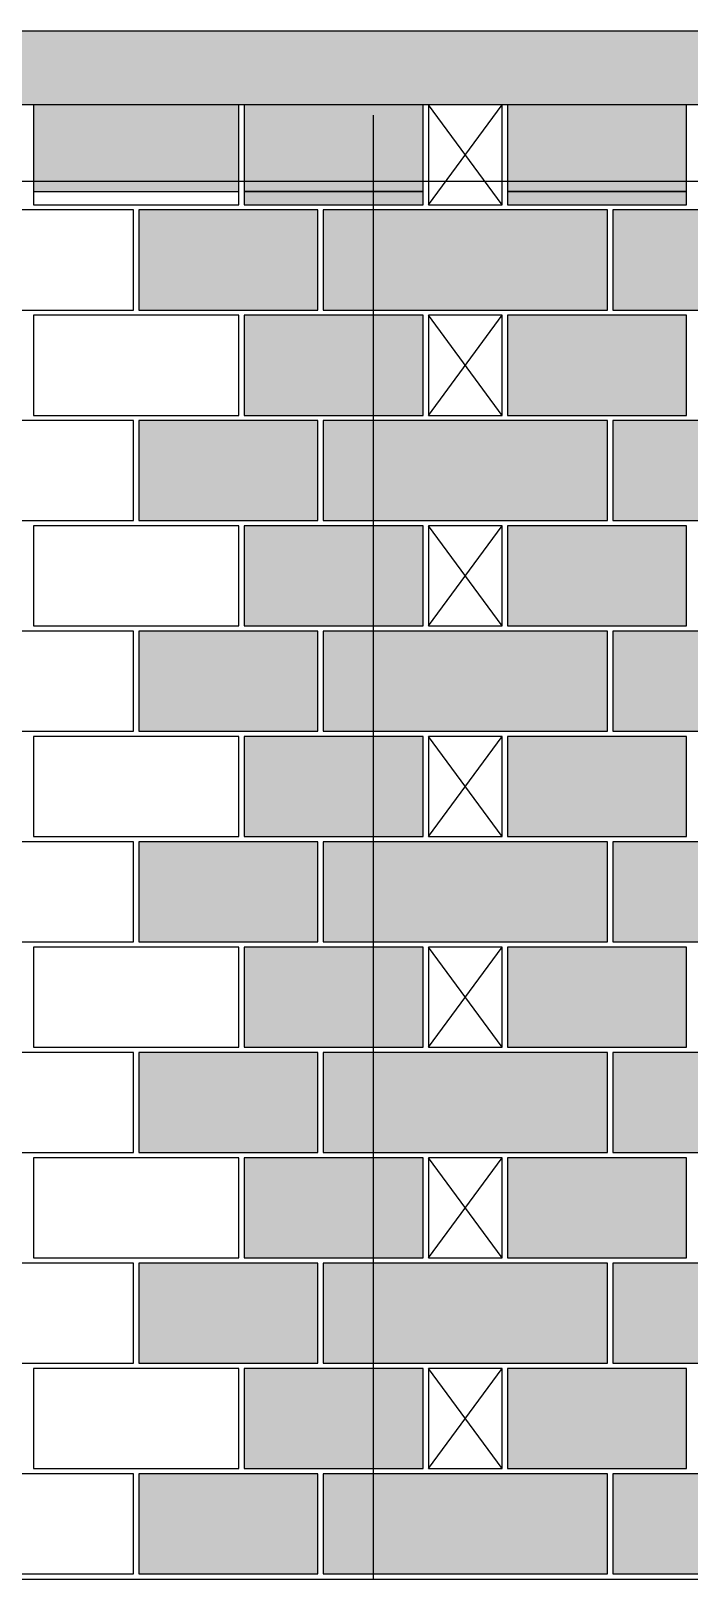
# Model space of a CAD drawing. Extents: x -1.9 to 86, y -1.6 to 60.9.
# Drawn here: x 16.45 to 18.95, y 29.44 to 35.32 of the extents above; entities that cross this region are included whole.
import ezdxf

# ---------------------------------------------------------------- set-up
doc = ezdxf.new("R2010")
doc.units = 0
doc.header["$MEASUREMENT"] = 0
for name, color, linetype in [('PENA_01', 1, 'CONTINUOUS'), ('PENA_02', 2, 'CONTINUOUS'), ('PENA_03', 3, 'CONTINUOUS'), ('PENA_05', 5, 'CONTINUOUS'), ('PENA_09', 254, 'CONTINUOUS'), ('PENA_11', 252, 'CONTINUOUS'), ('PENA_19', 240, 'CONTINUOUS'), ('PENA_21', 100, 'CONTINUOUS')]:
    doc.layers.add(name, color=color, linetype=linetype)

msp = doc.modelspace()

# ---------------------------------------------------------------- linework, layer by layer
at = {"layer": 'PENA_01', "linetype": 'Continuous'}
for p, q in [((16.4574, 34.7075), (17.2374, 34.7075)), ((17.2574, 34.7075), (17.9374, 34.7075)), ((18.2574, 34.7075), (18.9374, 34.7075))]:
    msp.add_line(p, q, dxfattribs=at)
at = {"layer": 'PENA_02', "linetype": 'Continuous'}
for p, q in [((18.2374, 35.0375), (17.9574, 35.0375)), ((17.9574, 35.0375), (17.9574, 34.6575)), ((18.2374, 34.6575), (18.2374, 35.0375)), ((17.9574, 34.6575), (18.2374, 34.6575)), ((18.2374, 34.2375), (17.9574, 34.2375)), ((17.9574, 34.2375), (17.9574, 33.8575)), ((18.2374, 33.8575), (18.2374, 34.2375)), ((17.9574, 33.8575), (18.2374, 33.8575)), ((18.2374, 33.4375), (17.9574, 33.4375)), ((17.9574, 33.4375), (17.9574, 33.0575)), ((18.2374, 33.0575), (18.2374, 33.4375)), ((17.9574, 33.0575), (18.2374, 33.0575)), ((18.2374, 32.6375), (17.9574, 32.6375)), ((17.9574, 32.6375), (17.9574, 32.2575)), ((18.2374, 32.2575), (18.2374, 32.6375)), ((17.9574, 32.2575), (18.2374, 32.2575)), ((18.2374, 31.8375), (17.9574, 31.8375)), ((17.9574, 31.8375), (17.9574, 31.4575)), ((18.2374, 31.4575), (18.2374, 31.8375)), ((17.9574, 31.4575), (18.2374, 31.4575)), ((18.2374, 31.0375), (17.9574, 31.0375)), ((17.9574, 31.0375), (17.9574, 30.6575)), ((18.2374, 30.6575), (18.2374, 31.0375)), ((17.9574, 30.6575), (18.2374, 30.6575)), ((18.2374, 30.2375), (17.9574, 30.2375)), ((17.9574, 30.2375), (17.9574, 29.8575)), ((18.2374, 29.8575), (18.2374, 30.2375)), ((17.9574, 29.8575), (18.2374, 29.8575)), ((8.2574, 29.4375), (31.2374, 29.4375))]:
    msp.add_line(p, q, dxfattribs=at)
for points in [[(8.2574, 35.3175), (31.2374, 35.3175), (31.2374, 35.0375), (21.5374, 35.0375), (21.5374, 33.8575), (21.2574, 33.8575), (21.2574, 35.0375), (8.2574, 35.0375), (8.2574, 35.3175)], [(16.4574, 34.6575), (17.2374, 34.6575), (17.2374, 35.0375), (16.4574, 35.0375), (16.4574, 34.6575)], [(17.2574, 34.6575), (17.9374, 34.6575), (17.9374, 35.0375), (17.2574, 35.0375), (17.2574, 34.6575)], [(18.2574, 34.6575), (18.9374, 34.6575), (18.9374, 35.0375), (18.2574, 35.0375), (18.2574, 34.6575)], [(16.0574, 34.2575), (16.8374, 34.2575), (16.8374, 34.6375), (16.0574, 34.6375), (16.0574, 34.2575)], [(16.8574, 34.2575), (17.5374, 34.2575), (17.5374, 34.6375), (16.8574, 34.6375), (16.8574, 34.2575)], [(17.5574, 34.2575), (18.6374, 34.2575), (18.6374, 34.6375), (17.5574, 34.6375), (17.5574, 34.2575)], [(18.6574, 34.2575), (19.3374, 34.2575), (19.3374, 34.6375), (18.6574, 34.6375), (18.6574, 34.2575)], [(16.4574, 33.8575), (17.2374, 33.8575), (17.2374, 34.2375), (16.4574, 34.2375), (16.4574, 33.8575)], [(17.2574, 33.8575), (17.9374, 33.8575), (17.9374, 34.2375), (17.2574, 34.2375), (17.2574, 33.8575)], [(18.2574, 33.8575), (18.9374, 33.8575), (18.9374, 34.2375), (18.2574, 34.2375), (18.2574, 33.8575)], [(16.0574, 33.4575), (16.8374, 33.4575), (16.8374, 33.8375), (16.0574, 33.8375), (16.0574, 33.4575)], [(16.8574, 33.4575), (17.5374, 33.4575), (17.5374, 33.8375), (16.8574, 33.8375), (16.8574, 33.4575)], [(17.5574, 33.4575), (18.6374, 33.4575), (18.6374, 33.8375), (17.5574, 33.8375), (17.5574, 33.4575)], [(18.6574, 33.4575), (19.3374, 33.4575), (19.3374, 33.8375), (18.6574, 33.8375), (18.6574, 33.4575)], [(16.4574, 33.0575), (17.2374, 33.0575), (17.2374, 33.4375), (16.4574, 33.4375), (16.4574, 33.0575)], [(17.2574, 33.0575), (17.9374, 33.0575), (17.9374, 33.4375), (17.2574, 33.4375), (17.2574, 33.0575)], [(18.2574, 33.0575), (18.9374, 33.0575), (18.9374, 33.4375), (18.2574, 33.4375), (18.2574, 33.0575)], [(16.0574, 32.6575), (16.8374, 32.6575), (16.8374, 33.0375), (16.0574, 33.0375), (16.0574, 32.6575)], [(16.8574, 32.6575), (17.5374, 32.6575), (17.5374, 33.0375), (16.8574, 33.0375), (16.8574, 32.6575)], [(17.5574, 32.6575), (18.6374, 32.6575), (18.6374, 33.0375), (17.5574, 33.0375), (17.5574, 32.6575)], [(18.6574, 32.6575), (19.3374, 32.6575), (19.3374, 33.0375), (18.6574, 33.0375), (18.6574, 32.6575)], [(16.4574, 32.2575), (17.2374, 32.2575), (17.2374, 32.6375), (16.4574, 32.6375), (16.4574, 32.2575)], [(17.2574, 32.2575), (17.9374, 32.2575), (17.9374, 32.6375), (17.2574, 32.6375), (17.2574, 32.2575)], [(18.2574, 32.2575), (18.9374, 32.2575), (18.9374, 32.6375), (18.2574, 32.6375), (18.2574, 32.2575)], [(16.0574, 31.8575), (16.8374, 31.8575), (16.8374, 32.2375), (16.0574, 32.2375), (16.0574, 31.8575)], [(16.8574, 31.8575), (17.5374, 31.8575), (17.5374, 32.2375), (16.8574, 32.2375), (16.8574, 31.8575)], [(17.5574, 31.8575), (18.6374, 31.8575), (18.6374, 32.2375), (17.5574, 32.2375), (17.5574, 31.8575)], [(18.6574, 31.8575), (19.3374, 31.8575), (19.3374, 32.2375), (18.6574, 32.2375), (18.6574, 31.8575)], [(16.4574, 31.4575), (17.2374, 31.4575), (17.2374, 31.8375), (16.4574, 31.8375), (16.4574, 31.4575)], [(17.2574, 31.4575), (17.9374, 31.4575), (17.9374, 31.8375), (17.2574, 31.8375), (17.2574, 31.4575)], [(18.2574, 31.4575), (18.9374, 31.4575), (18.9374, 31.8375), (18.2574, 31.8375), (18.2574, 31.4575)], [(16.0574, 31.0575), (16.8374, 31.0575), (16.8374, 31.4375), (16.0574, 31.4375), (16.0574, 31.0575)], [(16.8574, 31.0575), (17.5374, 31.0575), (17.5374, 31.4375), (16.8574, 31.4375), (16.8574, 31.0575)], [(17.5574, 31.0575), (18.6374, 31.0575), (18.6374, 31.4375), (17.5574, 31.4375), (17.5574, 31.0575)], [(18.6574, 31.0575), (19.3374, 31.0575), (19.3374, 31.4375), (18.6574, 31.4375), (18.6574, 31.0575)], [(16.4574, 30.6575), (17.2374, 30.6575), (17.2374, 31.0375), (16.4574, 31.0375), (16.4574, 30.6575)], [(17.2574, 30.6575), (17.9374, 30.6575), (17.9374, 31.0375), (17.2574, 31.0375), (17.2574, 30.6575)], [(18.2574, 30.6575), (18.9374, 30.6575), (18.9374, 31.0375), (18.2574, 31.0375), (18.2574, 30.6575)], [(16.0574, 30.2575), (16.8374, 30.2575), (16.8374, 30.6375), (16.0574, 30.6375), (16.0574, 30.2575)], [(16.8574, 30.2575), (17.5374, 30.2575), (17.5374, 30.6375), (16.8574, 30.6375), (16.8574, 30.2575)], [(17.5574, 30.2575), (18.6374, 30.2575), (18.6374, 30.6375), (17.5574, 30.6375), (17.5574, 30.2575)], [(18.6574, 30.2575), (19.3374, 30.2575), (19.3374, 30.6375), (18.6574, 30.6375), (18.6574, 30.2575)], [(16.4574, 29.8575), (17.2374, 29.8575), (17.2374, 30.2375), (16.4574, 30.2375), (16.4574, 29.8575)], [(17.2574, 29.8575), (17.9374, 29.8575), (17.9374, 30.2375), (17.2574, 30.2375), (17.2574, 29.8575)], [(18.2574, 29.8575), (18.9374, 29.8575), (18.9374, 30.2375), (18.2574, 30.2375), (18.2574, 29.8575)], [(16.0574, 29.4575), (16.8374, 29.4575), (16.8374, 29.8375), (16.0574, 29.8375), (16.0574, 29.4575)], [(16.8574, 29.4575), (17.5374, 29.4575), (17.5374, 29.8375), (16.8574, 29.8375), (16.8574, 29.4575)], [(17.5574, 29.4575), (18.6374, 29.4575), (18.6374, 29.8375), (17.5574, 29.8375), (17.5574, 29.4575)], [(18.6574, 29.4575), (19.3374, 29.4575), (19.3374, 29.8375), (18.6574, 29.8375), (18.6574, 29.4575)]]:
    msp.add_lwpolyline(points, dxfattribs=at)
at = {"layer": 'PENA_03', "linetype": 'Continuous'}
for p, q in [((17.9574, 34.6575), (18.2374, 35.0375)), ((18.2374, 34.6575), (17.9574, 35.0375)), ((17.9574, 33.8575), (18.2374, 34.2375)), ((18.2374, 33.8575), (17.9574, 34.2375)), ((17.9574, 33.0575), (18.2374, 33.4375)), ((18.2374, 33.0575), (17.9574, 33.4375)), ((17.9574, 32.2575), (18.2374, 32.6375)), ((18.2374, 32.2575), (17.9574, 32.6375)), ((17.9574, 31.4575), (18.2374, 31.8375)), ((18.2374, 31.4575), (17.9574, 31.8375)), ((17.9574, 30.6575), (18.2374, 31.0375)), ((18.2374, 30.6575), (17.9574, 31.0375)), ((17.9574, 29.8575), (18.2374, 30.2375)), ((18.2374, 29.8575), (17.9574, 30.2375))]:
    msp.add_line(p, q, dxfattribs=at)
at = {"layer": 'PENA_05', "linetype": 'Continuous'}
msp.add_line((8.3574, 34.7473), (20.1474, 34.7476), dxfattribs=at)
msp.add_lwpolyline([(17.7474, 34.9975), (17.7474, 29.4375)], dxfattribs=at)
at = {"layer": 'PENA_09', "linetype": 'Continuous'}
for points in [[(16.4574, 34.7075), (17.2374, 34.7075), (17.2374, 35.0375), (16.4574, 35.0375), (16.4574, 34.7075)], [(17.2574, 34.7075), (17.9374, 34.7075), (17.9374, 35.0375), (17.2574, 35.0375), (17.2574, 34.7075)], [(18.2574, 34.7075), (18.9374, 34.7075), (18.9374, 35.0375), (18.2574, 35.0375), (18.2574, 34.7075)]]:
    msp.add_lwpolyline(points, dxfattribs=at)
for points in [[(16.4574, 34.7075), (17.2374, 34.7075), (17.2374, 35.0375)], [(16.4574, 34.7075), (17.2374, 35.0375), (16.4574, 35.0375)], [(16.4574, 34.7075), (16.4574, 35.0375), (16.4574, 34.7075)], [(17.2574, 34.7075), (17.9374, 34.7075), (17.9374, 35.0375)], [(17.2574, 34.7075), (17.9374, 35.0375), (17.2574, 35.0375)], [(17.2574, 34.7075), (17.2574, 35.0375), (17.2574, 34.7075)], [(18.2574, 34.7075), (18.9374, 34.7075), (18.9374, 35.0375)], [(18.2574, 34.7075), (18.9374, 35.0375), (18.2574, 35.0375)], [(18.2574, 34.7075), (18.2574, 35.0375), (18.2574, 34.7075)]]:
    msp.add_solid(points, dxfattribs=at)
at = {"layer": 'PENA_11', "linetype": 'Continuous'}
for points in [[(21.2574, 35.0375), (8.2574, 35.0375), (8.2574, 35.3175)], [(21.2574, 35.0375), (8.2574, 35.3175), (31.2374, 35.3175)]]:
    msp.add_solid(points, dxfattribs=at)
at = {"layer": 'PENA_19', "linetype": 'Continuous'}
for points in [[(17.5574, 34.2575), (18.6374, 34.2575), (18.6374, 34.6375), (17.5574, 34.6375), (17.5574, 34.2575)], [(17.5574, 33.4575), (18.6374, 33.4575), (18.6374, 33.8375), (17.5574, 33.8375), (17.5574, 33.4575)], [(17.5574, 32.6575), (18.6374, 32.6575), (18.6374, 33.0375), (17.5574, 33.0375), (17.5574, 32.6575)], [(17.5574, 31.8575), (18.6374, 31.8575), (18.6374, 32.2375), (17.5574, 32.2375), (17.5574, 31.8575)], [(17.5574, 31.0575), (18.6374, 31.0575), (18.6374, 31.4375), (17.5574, 31.4375), (17.5574, 31.0575)], [(17.5574, 30.2575), (18.6374, 30.2575), (18.6374, 30.6375), (17.5574, 30.6375), (17.5574, 30.2575)], [(17.5574, 29.4575), (18.6374, 29.4575), (18.6374, 29.8375), (17.5574, 29.8375), (17.5574, 29.4575)]]:
    msp.add_lwpolyline(points, dxfattribs=at)
for points in [[(17.5574, 34.2575), (18.6374, 34.2575), (18.6374, 34.6375)], [(17.5574, 34.2575), (18.6374, 34.6375), (17.5574, 34.6375)], [(17.5574, 34.2575), (17.5574, 34.6375), (17.5574, 34.2575)], [(17.5574, 33.4575), (18.6374, 33.4575), (18.6374, 33.8375)], [(17.5574, 33.4575), (18.6374, 33.8375), (17.5574, 33.8375)], [(17.5574, 33.4575), (17.5574, 33.8375), (17.5574, 33.4575)], [(17.5574, 32.6575), (18.6374, 32.6575), (18.6374, 33.0375)], [(17.5574, 32.6575), (18.6374, 33.0375), (17.5574, 33.0375)], [(17.5574, 32.6575), (17.5574, 33.0375), (17.5574, 32.6575)], [(17.5574, 31.8575), (18.6374, 31.8575), (18.6374, 32.2375)], [(17.5574, 31.8575), (18.6374, 32.2375), (17.5574, 32.2375)], [(17.5574, 31.8575), (17.5574, 32.2375), (17.5574, 31.8575)], [(17.5574, 31.0575), (18.6374, 31.0575), (18.6374, 31.4375)], [(17.5574, 31.0575), (18.6374, 31.4375), (17.5574, 31.4375)], [(17.5574, 31.0575), (17.5574, 31.4375), (17.5574, 31.0575)], [(17.5574, 30.2575), (18.6374, 30.2575), (18.6374, 30.6375)], [(17.5574, 30.2575), (18.6374, 30.6375), (17.5574, 30.6375)], [(17.5574, 30.2575), (17.5574, 30.6375), (17.5574, 30.2575)], [(17.5574, 29.4575), (18.6374, 29.4575), (18.6374, 29.8375)], [(17.5574, 29.4575), (18.6374, 29.8375), (17.5574, 29.8375)], [(17.5574, 29.4575), (17.5574, 29.8375), (17.5574, 29.4575)]]:
    msp.add_solid(points, dxfattribs=at)
at = {"layer": 'PENA_21', "linetype": 'Continuous'}
for points in [[(17.2574, 34.6575), (17.9374, 34.6575), (17.9374, 34.7075), (17.2574, 34.7075), (17.2574, 34.6575)], [(18.2574, 34.6575), (18.9374, 34.6575), (18.9374, 34.7075), (18.2574, 34.7075), (18.2574, 34.6575)], [(16.8574, 34.2575), (17.5374, 34.2575), (17.5374, 34.6375), (16.8574, 34.6375), (16.8574, 34.2575)], [(18.6574, 34.2575), (19.3374, 34.2575), (19.3374, 34.6375), (18.6574, 34.6375), (18.6574, 34.2575)], [(17.2574, 33.8575), (17.9374, 33.8575), (17.9374, 34.2375), (17.2574, 34.2375), (17.2574, 33.8575)], [(18.2574, 33.8575), (18.9374, 33.8575), (18.9374, 34.2375), (18.2574, 34.2375), (18.2574, 33.8575)], [(16.8574, 33.4575), (17.5374, 33.4575), (17.5374, 33.8375), (16.8574, 33.8375), (16.8574, 33.4575)], [(18.6574, 33.4575), (19.3374, 33.4575), (19.3374, 33.8375), (18.6574, 33.8375), (18.6574, 33.4575)], [(17.2574, 33.0575), (17.9374, 33.0575), (17.9374, 33.4375), (17.2574, 33.4375), (17.2574, 33.0575)], [(18.2574, 33.0575), (18.9374, 33.0575), (18.9374, 33.4375), (18.2574, 33.4375), (18.2574, 33.0575)], [(16.8574, 32.6575), (17.5374, 32.6575), (17.5374, 33.0375), (16.8574, 33.0375), (16.8574, 32.6575)], [(18.6574, 32.6575), (19.3374, 32.6575), (19.3374, 33.0375), (18.6574, 33.0375), (18.6574, 32.6575)], [(17.2574, 32.2575), (17.9374, 32.2575), (17.9374, 32.6375), (17.2574, 32.6375), (17.2574, 32.2575)], [(18.2574, 32.2575), (18.9374, 32.2575), (18.9374, 32.6375), (18.2574, 32.6375), (18.2574, 32.2575)], [(16.8574, 31.8575), (17.5374, 31.8575), (17.5374, 32.2375), (16.8574, 32.2375), (16.8574, 31.8575)], [(18.6574, 31.8575), (19.3374, 31.8575), (19.3374, 32.2375), (18.6574, 32.2375), (18.6574, 31.8575)], [(17.2574, 31.4575), (17.9374, 31.4575), (17.9374, 31.8375), (17.2574, 31.8375), (17.2574, 31.4575)], [(18.2574, 31.4575), (18.9374, 31.4575), (18.9374, 31.8375), (18.2574, 31.8375), (18.2574, 31.4575)], [(16.8574, 31.0575), (17.5374, 31.0575), (17.5374, 31.4375), (16.8574, 31.4375), (16.8574, 31.0575)], [(18.6574, 31.0575), (19.3374, 31.0575), (19.3374, 31.4375), (18.6574, 31.4375), (18.6574, 31.0575)], [(17.2574, 30.6575), (17.9374, 30.6575), (17.9374, 31.0375), (17.2574, 31.0375), (17.2574, 30.6575)], [(18.2574, 30.6575), (18.9374, 30.6575), (18.9374, 31.0375), (18.2574, 31.0375), (18.2574, 30.6575)], [(16.8574, 30.2575), (17.5374, 30.2575), (17.5374, 30.6375), (16.8574, 30.6375), (16.8574, 30.2575)], [(18.6574, 30.2575), (19.3374, 30.2575), (19.3374, 30.6375), (18.6574, 30.6375), (18.6574, 30.2575)], [(17.2574, 29.8575), (17.9374, 29.8575), (17.9374, 30.2375), (17.2574, 30.2375), (17.2574, 29.8575)], [(18.2574, 29.8575), (18.9374, 29.8575), (18.9374, 30.2375), (18.2574, 30.2375), (18.2574, 29.8575)], [(16.8574, 29.4575), (17.5374, 29.4575), (17.5374, 29.8375), (16.8574, 29.8375), (16.8574, 29.4575)], [(18.6574, 29.4575), (19.3374, 29.4575), (19.3374, 29.8375), (18.6574, 29.8375), (18.6574, 29.4575)]]:
    msp.add_lwpolyline(points, dxfattribs=at)
for points in [[(17.2574, 34.6575), (17.9374, 34.6575), (17.9374, 34.7075)], [(17.2574, 34.6575), (17.9374, 34.7075), (17.2574, 34.7075)], [(17.2574, 34.6575), (17.2574, 34.7075), (17.2574, 34.6575)], [(18.2574, 34.6575), (18.9374, 34.6575), (18.9374, 34.7075)], [(18.2574, 34.6575), (18.9374, 34.7075), (18.2574, 34.7075)], [(18.2574, 34.6575), (18.2574, 34.7075), (18.2574, 34.6575)], [(16.8574, 34.2575), (17.5374, 34.2575), (17.5374, 34.6375)], [(16.8574, 34.2575), (17.5374, 34.6375), (16.8574, 34.6375)], [(16.8574, 34.2575), (16.8574, 34.6375), (16.8574, 34.2575)], [(18.6574, 34.2575), (19.3374, 34.2575), (19.3374, 34.6375)], [(18.6574, 34.2575), (19.3374, 34.6375), (18.6574, 34.6375)], [(18.6574, 34.2575), (18.6574, 34.6375), (18.6574, 34.2575)], [(17.2574, 33.8575), (17.9374, 33.8575), (17.9374, 34.2375)], [(17.2574, 33.8575), (17.9374, 34.2375), (17.2574, 34.2375)], [(17.2574, 33.8575), (17.2574, 34.2375), (17.2574, 33.8575)], [(18.2574, 33.8575), (18.9374, 33.8575), (18.9374, 34.2375)], [(18.2574, 33.8575), (18.9374, 34.2375), (18.2574, 34.2375)], [(18.2574, 33.8575), (18.2574, 34.2375), (18.2574, 33.8575)], [(16.8574, 33.4575), (17.5374, 33.4575), (17.5374, 33.8375)], [(16.8574, 33.4575), (17.5374, 33.8375), (16.8574, 33.8375)], [(16.8574, 33.4575), (16.8574, 33.8375), (16.8574, 33.4575)], [(18.6574, 33.4575), (19.3374, 33.4575), (19.3374, 33.8375)], [(18.6574, 33.4575), (19.3374, 33.8375), (18.6574, 33.8375)], [(18.6574, 33.4575), (18.6574, 33.8375), (18.6574, 33.4575)], [(17.2574, 33.0575), (17.9374, 33.0575), (17.9374, 33.4375)], [(17.2574, 33.0575), (17.9374, 33.4375), (17.2574, 33.4375)], [(17.2574, 33.0575), (17.2574, 33.4375), (17.2574, 33.0575)], [(18.2574, 33.0575), (18.9374, 33.0575), (18.9374, 33.4375)], [(18.2574, 33.0575), (18.9374, 33.4375), (18.2574, 33.4375)], [(18.2574, 33.0575), (18.2574, 33.4375), (18.2574, 33.0575)], [(16.8574, 32.6575), (17.5374, 32.6575), (17.5374, 33.0375)], [(16.8574, 32.6575), (17.5374, 33.0375), (16.8574, 33.0375)], [(16.8574, 32.6575), (16.8574, 33.0375), (16.8574, 32.6575)], [(18.6574, 32.6575), (19.3374, 32.6575), (19.3374, 33.0375)], [(18.6574, 32.6575), (19.3374, 33.0375), (18.6574, 33.0375)], [(18.6574, 32.6575), (18.6574, 33.0375), (18.6574, 32.6575)], [(17.2574, 32.2575), (17.9374, 32.2575), (17.9374, 32.6375)], [(17.2574, 32.2575), (17.9374, 32.6375), (17.2574, 32.6375)], [(17.2574, 32.2575), (17.2574, 32.6375), (17.2574, 32.2575)], [(18.2574, 32.2575), (18.9374, 32.2575), (18.9374, 32.6375)], [(18.2574, 32.2575), (18.9374, 32.6375), (18.2574, 32.6375)], [(18.2574, 32.2575), (18.2574, 32.6375), (18.2574, 32.2575)], [(16.8574, 31.8575), (17.5374, 31.8575), (17.5374, 32.2375)], [(16.8574, 31.8575), (17.5374, 32.2375), (16.8574, 32.2375)], [(16.8574, 31.8575), (16.8574, 32.2375), (16.8574, 31.8575)], [(18.6574, 31.8575), (19.3374, 31.8575), (19.3374, 32.2375)], [(18.6574, 31.8575), (19.3374, 32.2375), (18.6574, 32.2375)], [(18.6574, 31.8575), (18.6574, 32.2375), (18.6574, 31.8575)], [(17.2574, 31.4575), (17.9374, 31.4575), (17.9374, 31.8375)], [(17.2574, 31.4575), (17.9374, 31.8375), (17.2574, 31.8375)], [(17.2574, 31.4575), (17.2574, 31.8375), (17.2574, 31.4575)], [(18.2574, 31.4575), (18.9374, 31.4575), (18.9374, 31.8375)], [(18.2574, 31.4575), (18.9374, 31.8375), (18.2574, 31.8375)], [(18.2574, 31.4575), (18.2574, 31.8375), (18.2574, 31.4575)], [(16.8574, 31.0575), (17.5374, 31.0575), (17.5374, 31.4375)], [(16.8574, 31.0575), (17.5374, 31.4375), (16.8574, 31.4375)], [(16.8574, 31.0575), (16.8574, 31.4375), (16.8574, 31.0575)], [(18.6574, 31.0575), (19.3374, 31.0575), (19.3374, 31.4375)], [(18.6574, 31.0575), (19.3374, 31.4375), (18.6574, 31.4375)], [(18.6574, 31.0575), (18.6574, 31.4375), (18.6574, 31.0575)], [(17.2574, 30.6575), (17.9374, 30.6575), (17.9374, 31.0375)], [(17.2574, 30.6575), (17.9374, 31.0375), (17.2574, 31.0375)], [(17.2574, 30.6575), (17.2574, 31.0375), (17.2574, 30.6575)], [(18.2574, 30.6575), (18.9374, 30.6575), (18.9374, 31.0375)], [(18.2574, 30.6575), (18.9374, 31.0375), (18.2574, 31.0375)], [(18.2574, 30.6575), (18.2574, 31.0375), (18.2574, 30.6575)], [(16.8574, 30.2575), (17.5374, 30.2575), (17.5374, 30.6375)], [(16.8574, 30.2575), (17.5374, 30.6375), (16.8574, 30.6375)], [(16.8574, 30.2575), (16.8574, 30.6375), (16.8574, 30.2575)], [(18.6574, 30.2575), (19.3374, 30.2575), (19.3374, 30.6375)], [(18.6574, 30.2575), (19.3374, 30.6375), (18.6574, 30.6375)], [(18.6574, 30.2575), (18.6574, 30.6375), (18.6574, 30.2575)], [(17.2574, 29.8575), (17.9374, 29.8575), (17.9374, 30.2375)], [(17.2574, 29.8575), (17.9374, 30.2375), (17.2574, 30.2375)], [(17.2574, 29.8575), (17.2574, 30.2375), (17.2574, 29.8575)], [(18.2574, 29.8575), (18.9374, 29.8575), (18.9374, 30.2375)], [(18.2574, 29.8575), (18.9374, 30.2375), (18.2574, 30.2375)], [(18.2574, 29.8575), (18.2574, 30.2375), (18.2574, 29.8575)], [(16.8574, 29.4575), (17.5374, 29.4575), (17.5374, 29.8375)], [(16.8574, 29.4575), (17.5374, 29.8375), (16.8574, 29.8375)], [(16.8574, 29.4575), (16.8574, 29.8375), (16.8574, 29.4575)], [(18.6574, 29.4575), (19.3374, 29.4575), (19.3374, 29.8375)], [(18.6574, 29.4575), (19.3374, 29.8375), (18.6574, 29.8375)], [(18.6574, 29.4575), (18.6574, 29.8375), (18.6574, 29.4575)]]:
    msp.add_solid(points, dxfattribs=at)

doc.saveas('drawing.dxf')
